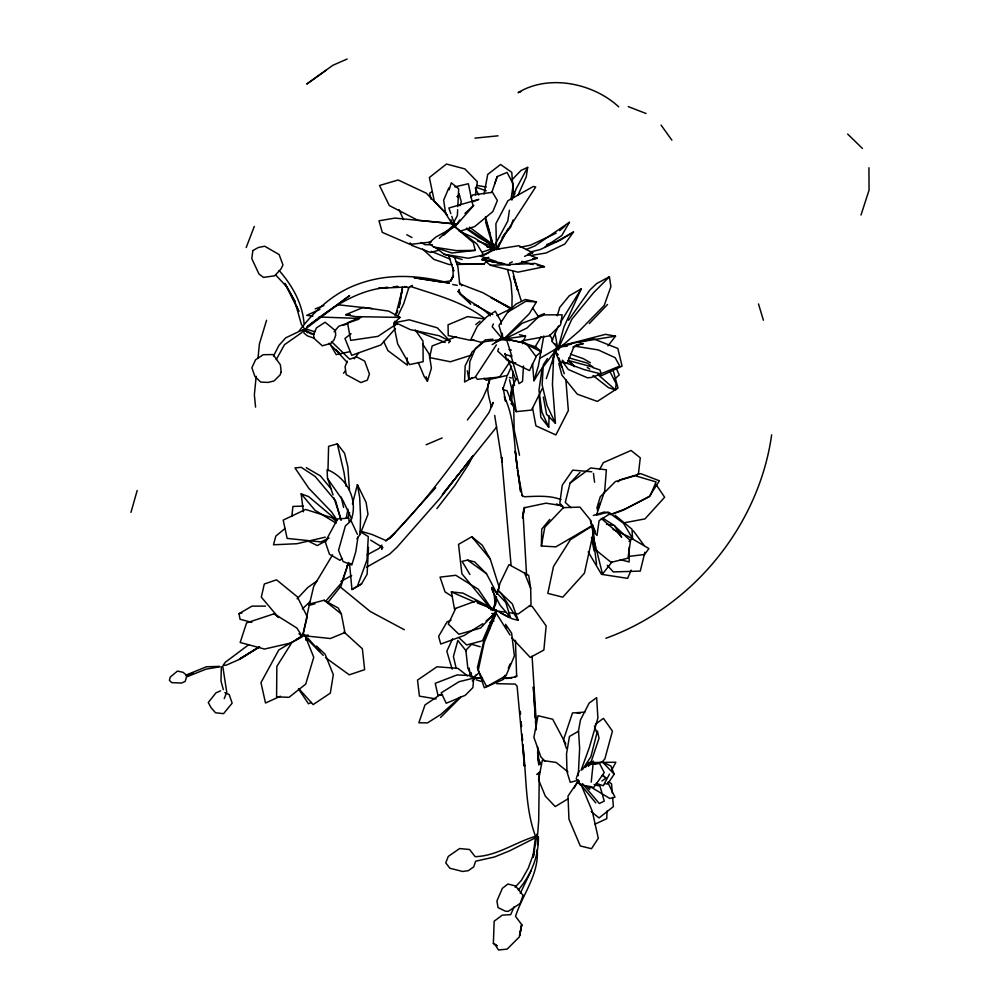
<?xml version="1.0" encoding="UTF-8"?>
<svg xmlns="http://www.w3.org/2000/svg" width="1000" height="1000" viewBox="0 0 1000 1000"><rect width="100%" height="100%" fill="white"/><g stroke="black" fill="none" stroke-linecap="round" stroke-linejoin="round"><path stroke-width="1.5" d="M629.263 547.038L629.163 561.962L620.325 559.612M511.912 309.125L512.1 296.637L510.962 282.575L507.5 269.488M592.775 525.25L555.85 546.862L541.375 546.013L541.725 529.138L549.775 519.425M327.962 470.962L328.6 446.325L337.312 443.85L344.562 453.25L347.887 466.9L349.45 490.05M356.912 538.763L360.062 534.462L360.575 516.675L359.688 497.55L357.4 484.637L352.425 503.975M607.025 811L606.75 818.7L595.05 824.112M357.975 537.087L355.788 551.725L351.838 564.95L343.15 561.6L338.525 550.35L345.4 525.887L351.1 520.788L357.4 534.325M493.375 943.388L496.938 945.75L493.375 943.388L494.15 921.213L502.25 915.15L510.65 914.663L514.237 906.675M539.3 397.7L540.8 417.238L548.713 427.15L549.125 415.737M553.737 354.762L552.438 384.263L555.425 423.275L546.613 414.363L543.3 397.038M457.663 209.613L457.375 215.562L452.625 224.613L445.688 213.637L443.65 200.225L448.8 187.975M457.812 206.637L458.675 188.8L451.312 182.787L449.137 189.812M368.475 547.362L367.113 574.225L361.512 583.95L351.962 589.513L349.487 563.337M578.263 775.688L579.637 748.413L578.562 731.213L569.462 736.462L566.512 753.95L566.987 771.787L570.25 782.35L578.025 780.225M348.862 521.1L349.012 518.138L337.688 518.913L325.238 541.812L329.45 554.212L340.012 560.337L342.013 558.337M496.375 344.875L475.175 377.25L468.85 379.237L469.812 361.7L475.5 348.413L485.3 339.888L492.9 339.188M515.988 378.663L512.575 386.912L511.75 400.025L516.175 411.65L531.562 410.062L542.325 388.438M523.488 366.025L522.537 381.375L519.012 383.65L511.65 357.85L510.087 355.375M537.188 849.438C539.3 874.188 522.762 893.938 515.525 916.35L521.725 924.675L519.325 936.963L507.113 949.125L498.512 950L494.875 944.4M537.537 844.775L538 838.55L537 834.1L535.275 838.925L532.863 857.212M302.663 329.762L301.988 332.425L284.475 344.7L276.262 359.6M593.038 375.538L608.475 387.638L615.562 389.975L616.112 383.65L610.112 371.987M495.712 604.388L496.1 600.087M256.188 376.3L254.35 394.787L255.575 407.113M258.038 357.812L259.413 343.95L266.575 320.238M771.65 434.837C758.875 526 692.362 607.137 605.85 638.275M471.35 673.175L471.037 676.15L471.375 673.225M291.863 516.413L292.913 506.438L303.425 506.112M458.875 292.3L459.175 289.513L459.825 293.8L470.688 304.05L457.912 291.325C467.062 301.363 480.988 306.038 490.425 315.912M522.487 517.85L524.338 507.337M542.238 367.688L538.987 390.25L541.862 411.938L548.713 427.15M552.537 363.5L553.65 355.863M511.5 180.325L521.05 170.413L527.663 167.375L526.287 176.713L518.1 194.938M509.412 210.225L507.825 220.987L492.9 248.775L491.987 241.15M511 199.475L513.275 184.1L507.075 172.425L497.212 176.562L494.7 183.925M475.363 195L477.35 181.713L464.875 168.925L446.463 164.037L429.375 177.512L434.3 201.062L446.112 213.412M493.875 610.175L495.85 597.125M402.525 286.988L398.988 307.613L402.45 288.788L395.65 315.4L397.663 310.775M382.212 546.7L381.737 549.362L381.575 546.263L382.85 547.587L370.625 540.125M541.375 546.013L544.788 527.225L563.362 507.638L579.925 507.088L591.225 521.05M578.312 731.8L580.475 719.925L589.175 703.088L596.663 697.638L597.9 718.037L589.45 747.188L581.05 770.375M484.1 194.062L487.7 174.438L500.562 164.488L511.763 172.338L513.587 197.162M522.575 517.737L524.513 507.663M519.587 935.6L521.725 924.675L519.637 935.45M351.55 518.8C358.075 498.938 346.312 477.125 327.15 469.613L327.463 478.475L343.188 500.913L351.55 518.8L349.825 521.087M346.15 518.312L347.962 509.2M394.412 322.15L393.625 325.938L377.962 336.35L350.675 340.387L347.537 322.762L361.737 316.712M509.787 399.925L512.85 385.075L511.062 395.363L511.575 388.363L509.575 379.85M302.8 635.612L309.45 604.087L324.137 600.237L338.275 608.062L341.35 613.962L344.925 632.513L330.363 638.525L304.325 635.775M593.55 531.575L584.438 573.175L562.775 597.163L547.812 593.387L553.5 566.487L570.363 539.738L592.562 525.788M499.438 243.012L498.1 248.863L498.05 245.863M590.237 786.45L589.6 789.287L586.438 785.913M591.213 782.188L593.4 761.125L588.263 766.375M493.888 608.962L495.675 601.425M498.175 590.875L499.963 583.325L508.963 564.6L528.713 575.388L530.675 588.35L531 604.8L518.237 613.95L508.963 612.65M493.387 610.025L496.55 596.9M497.25 593.987L499.012 586.7L490.288 559.113L482.25 545.188L471.812 536.75L458.525 544.375L461.875 573.75L490.112 607.95M644.862 552.263L640.288 571.1L613.312 571.925L607.25 565.275M579.925 472.488L570.062 483.137L565.288 502.438L570.988 507.638M496.838 594.388L497.887 590.212L512.362 603.95L518.175 620.325L512.2 618.8L500.438 612.8M455.288 227.425L456.075 224.537M558.1 348.137L563.85 327.212L581.275 288.837L569.263 295.788L559.763 307.35L557.238 315.775M488.888 382.125C485.875 390.387 489.837 399.162 491.312 407.325L493.175 402.463L489.062 412.463C458.212 456.763 426.725 501.225 388.375 539.412M130.95 512.388L137.188 490.5M460.1 205.712L461.275 201.575L458.988 194.075L457.812 196.7M543.8 335.975L538.325 366.112L533.938 380.712L532.487 363.675M418.312 362.537L424.075 376.325L427.425 381.238L431.413 368.088L429.162 354.038L422.575 343.85M596.838 508.175L600.262 496.8L615.388 481.55L635.163 475.737L656.075 481.912L650.088 496.025L625.438 508.875L609.913 514.663M498.575 348.525L497.738 351.15L509.812 362.287L515.75 362.775M348.025 564.15L341.075 585.938L327.837 602.537M861.012 215L869.05 190.175L868.938 167.738M347.8 518.125L349.65 512.463M506.925 376.812L502.762 389.588L503.088 387.65L505.625 401.325L504.6 397.863M489.575 380.775L487.7 386.413L490.175 378.175M513.1 220.012L510.737 227.013L502.113 237.625M546.312 378.612L556.6 348.312M491.812 192.387L497.212 176.562M348.663 562.413L341.625 582.725L326.4 600.475M357.337 586.388L367 559.862L368.288 536.55L359.925 531.475M511.9 200.05L516.087 188.9L527.663 167.375M224.237 698.625L226.737 692.075L222.838 666.762L221.337 666.812L221 681.05L223.325 689.625M246.2 247.537L254.312 226.388M360.062 534.462L367.987 514.325L366.087 502.4L357.4 484.637M522.525 343.738L525.562 336.037L519.425 334.725M597.288 510.1L600.087 503.038M576.638 777.1L579.113 770.888M496.325 612.913L484.188 642.487L478.188 670.575L486.725 686.663L506.025 675.662L514.4 656.012L511.625 633.2L505.562 624.275M493.375 323.9L492.188 326.662L502.15 338.512M494.75 612.812L482.537 640.75L466.662 644.975L458.9 637.638M488.125 386L482.962 397.725L478.537 405.163L467.375 419.963M631.213 570.15L627.6 578.35L601.525 574.35L588.162 551.812M496.737 611.287L484.225 639.225L477.45 667.575L484.3 687.775L503.175 679.488L505.075 675.25M508.237 668.213L510.138 663.975M313.562 334.3L316.462 327.887L325.112 322.25L335.4 330.65L335.675 335.375L334.038 339.85L330.95 343.387L322.287 345.788L314.062 338.425L313.562 334.3L305.6 330.487M511.587 366.175L507.425 375.363L486.15 380.25L484 378.237M558.5 326.037L551.675 341.075L557.175 347.125M452.55 638.837L446.825 651.275L452.163 669.163M558.562 348L571.85 319.237L593.587 292.7L609.4 276.775L610.9 286.625L604.163 305.55L579.138 331.087L561.462 346.312M520.288 893.3L531.062 870.938M472.962 455.588L468.95 463.775L454.8 485.5L436.887 508.6M395.112 315.812L397.55 310.863M273.5 356.05L278.95 345.387L285.712 337.837L301.35 330.387M496.512 246.475L495.112 249.2L493.663 244.737M504.988 233.3L496.5 249.737L495.913 223.612L507.925 200.712L533.387 186.462L535.7 186.95L506.625 231.8M398.075 315.55L403.7 303.712L408.975 287.275L408.137 288L412.438 285.475L410.562 286.438C435.938 294.975 462.812 301.675 484.387 318.35M498.4 246.7L507.925 228.975M609.55 773.988L603.237 785.738L596.188 783.325M611.663 770.075L615.862 762.237L588.562 762.588L585 767.412M599.6 469.45L603.35 462.65L631.05 450.462L640.275 457.825L638.462 473.525L636.438 475.737M574.05 788.25L578.475 780.35M526.013 249.537L534.688 246.05L569.425 222.312L561.8 235.5L545.188 246.7M534.475 348.05L541.275 336.587M560.712 322L581.275 288.837M502.688 338.363L498.963 325.475L507.725 312.175L515.788 304.225L525.363 299.475L536.45 301.9L529.2 313.812L504.188 338.713M332.612 554.8L313.738 586.225L309.2 605.4L314.938 603.763M533.938 380.712L539.8 371.35L557.725 347.825L555.262 343.913M547.413 358.562L543.3 364.825L542.125 384.812L547.087 405.637L555.425 423.275M582.4 769.638L590.875 756.762L596.9 733.125L594.462 726.025M456.887 264.45L484.288 263.938L486.725 260.262M588.3 764.938L602.463 762.013L610.938 766.05L614.188 774.175L607.625 784.025L604.675 783.6M509.162 362.863L499.6 377.025L477.362 379.325L475.425 376.887M578.188 781.012L568.013 796.062L568.95 819.175L580.3 845.962L591.487 848.7L598.288 838.288L592.25 811.15L580.837 784.038M568.525 320.25L589.963 289.925L596.712 283.538L609.4 276.775M473.525 678.525L476.138 674.837M546.8 244.475L556.775 241.438L573.5 232.025L564.837 244.013L546.013 253.012L531.125 255.438M518.337 889.95C530.925 875.05 538.938 856.35 538.387 836.625L536.325 838.525L533.237 857.075L534.5 851.388L528.3 868.1L521.475 880.275L515.138 887.188M585.212 767.513L586.875 765.225M459.738 220.012L455.225 226.15L451.8 216.388M343.537 373.237L345.325 370.838M354.275 358.787L358.75 352.762M470.913 197.35L472.7 194.938L492.488 192.325L497.388 200.525L492.837 211.55L474.738 226.55L459.312 231.438M298.962 331.225C313.9 311.288 333.088 293.312 356.8 284.613C386.925 273.1 418.925 274.862 449.513 283.212L414.275 277.762L442.663 282.2L440.875 282.262L450.325 280.963L453.288 276.375L450.625 281.288L453.088 275.25L453.088 267.8L453.713 271.15L448.75 255.8M473.025 455.875L439.775 498.575L396.95 547.263L389.575 554.163L366.525 567.238M554.212 351.763L556.062 349.4M607.962 345.887L615.538 336.175L605.525 334.325L556.938 346.975L559.85 348.05M612.087 561.812L602.513 574.025L592.925 535.638L592.375 524.8M496.637 427L442.425 494.487L453.888 479.975M455.8 477.562L458.663 473.925M460.562 471.512L462.475 469.087M464.387 466.675L472.987 455.788M487.775 253.238L495.087 247.688L492.038 247.838M381.85 545.1L379.288 548.3L367.188 554.825M334.075 331.788L338.787 326.238L358.75 319.188M589.412 763.388L591.413 761.038L599.038 738.225L597.388 730.962M601.862 762.35L604.862 758.875L612.438 731.125L603.45 718.35L595.4 724.262M456.85 224.638L473.825 205.325M395.425 328.488L380.875 344.95L351.725 355.325L344.963 338.462L351.062 333.725M435.675 487.788L390.65 537.562L385.625 540.388L371.8 534.388L360.675 531.225M448.638 342.85L450.125 341.25L437.262 327.812L409.225 319.812L395.2 322.537L394.05 323.562L396.975 324.525M297.087 598.812L307.75 587.525L316.95 580.988M589.3 323.537L607.513 304.488M472.312 680.913L474.363 678.775L472.762 676.675M440.538 717.463L460.213 697.812M394.125 323.188L400.025 317.413L388.713 311.112L363.175 307.438L345.688 314.7L355.462 316.625L400.025 317.413M302.387 608.925L310.225 601.462M439.375 238.312L454.762 223.95L394.913 218.088L378.975 220.8L382.312 232.387L410.163 244.412L431.5 241.925M618.075 481.8L620.25 479.775L640.7 473.612L659.412 480.812L649.112 496.75L623.288 510.15L613.125 513.9M614.712 379.113L619.2 374.938L616.1 367.9M464.963 213.438L473.013 206.025L468.375 183.75L454.85 186.9M385.875 541.112L395.387 532.35M503.137 678.637L515.212 676.963L516.625 675.675L515.438 640.4M500.475 338.762L499.513 339.637L525.562 336.037M443.825 235.225L454.113 226.012L476.925 244L483.55 255L468.363 258.263L444.175 254.288L436.125 247.963M460.85 696.55L440.913 714.362L427.525 722.887L418.862 722.788L425 704.938L440.037 694.775M504.837 338.562L522.013 323.312L544.487 314.887L562.163 314.825L560.538 324.85L549.513 335.8L521.975 340.838M472.688 678.375L478.55 673.238M535.675 356.55L541.225 351.7L535.925 346.925L523 342.788L502.713 338.25M483.65 341.912L472.05 352L465.163 365.863L464.575 382.038L472.088 377.762M539.712 772.163L536.962 774.525L539.312 772.4L538.7 820.575L537.6 834.688L535.988 837.5C524.675 808.438 526.775 775.625 522.812 744.95M629.05 541.425L632.537 538.425L632 529.225L615.087 515.262M559.675 230.675L565.087 226.038M567.263 224.175L569.425 222.312M486.112 620.962L494.925 613.65L491.825 613.513M285.038 528.5L275.8 536.112L273.525 544.775L296.812 543.737L325.3 537.163M475.737 324.55L480 321.15M302.725 331L349.663 295.562L307.038 326.825C330.6 308.25 356.688 289.887 387.5 287.387M248.837 644.625L225.438 662.15L222.975 665.487L226.3 665.138L240.413 658.95L259.575 646.787L239.412 659.038L259.5 646.812M570.062 483.137L590.688 467.962L606.375 469.8L604.725 490.763L596.413 515.262L608.162 512.062L623.5 523.288L632.537 538.425M326.25 70.163L306.788 84.038L332.863 65.287L347.163 59.025M601.888 781L606 778.2L602.975 775.263M432.05 191.625L429.588 193.287L431.188 199.275M304.525 634.425L291.9 642.45L276.85 666.4L276.588 696.862L289.037 697.312L305.725 684.1L313.75 657.25L305.1 635.85M495.262 342.413L497.825 340.788M482.8 623.7L464.162 635.462L440.75 644.05L438.625 636.413L447.013 621.938L451.062 620.15M488.75 257.3L481.825 259.55L484.9 258.275M573.5 232.025L560.288 240.15L540.075 249.6L530.087 252.05M507.725 312.175L525.837 301.262L536.45 301.9M568.15 798.787L555.225 806.562L545.35 796.162L538.587 779.825L542.275 760.4L556.213 762.487L567.925 771.888M291.575 642.362L278.788 649.975L260.963 682.638L265.512 703.012L280.387 696.237M296.688 639.312L304.363 634.738M539.738 358.438L557.625 347.95L555.037 333.162M492.125 344.613L501.575 339.125M251.875 622.388L240.05 619.25L239 613.675L252 606.125L265.562 606.112M351.962 589.513L361.512 583.95M515.212 676.963L516.95 675.975L514.538 677.262M340.838 581.462L351.662 575.513M326.675 540.487L317.262 545.562L307.7 540.837M347.013 565.712L351.037 563.538M301.112 637.425L290.462 643.1L264.45 649.05L240.175 642.487L246.575 622.888L274.15 613.775L296.875 628.05L302.438 636.725M496.9 315.625L512.15 308.137M505.8 338.4L527.038 327.975L538.562 316.837L532.913 308.35M329.062 538.088L321.012 541.925L287.125 538.4L283.188 520.125L305.625 509.45L331.85 517.712L336.362 521.425M311.238 702.475L308.488 703.787L298.438 688.875M556.163 233.162L530.45 245.175L519.987 247.312M496.238 261.475L480.55 256.112L495.15 249.45L518.75 245.712L532.725 252.7L524.575 256.363M509.613 263.087L512.337 261.863M220.575 690.825L216 692.812L208.287 702.513L211.062 707.725L215.575 712.775L223.55 713.662L232.15 703.162L229.175 694.538L224.875 692.688M426.138 444.775L442.163 437.938M597.438 375.25L619.738 366.1L615.15 357.688L598.225 349.913L575.975 346.35L572.975 346.987M473.3 201.637L478.825 199.375L448.875 208.012L450.825 213.6M537.475 316.4L544.375 313.625M185.963 675.775L192.938 672.987M315.188 308.875L323.9 305.525M456.4 336.613L432.15 345.95L429.613 357.575L450.363 361.763L471.613 355.037M489.862 622.475L493.938 621.013M343.2 325.337L347.362 323.875M592.688 367.512L599.987 369.95L601.287 374L591.213 377.475L587.537 377.825L568.3 369.5L562.175 361.05M482.837 251.887L495.025 247.763L487.312 246.75M480.55 256.112L486.6 254.1M593.362 515.438L604.225 512.025L610.5 513.4L599.087 520.688L597 535.413L592.913 530.662L590.375 520.9M520.8 91.8L518.075 92.65C548.975 73.875 593.138 83.15 618.737 106.85M554.963 349.55L557.888 348.675M515.75 264.363L537.3 258.225L527.875 254.412M528.362 253.875L532.725 252.7M439.263 250.162L430.45 252.463L411.637 245.35L410.1 242.925M319.925 309.387L306.737 315.338L312.875 316.163M559.087 349.062L554.85 350.15L559.5 361.975L567.325 363.237L574.062 346.3L583.45 343.537L576.125 344.9M239 613.675L241.887 612.962M571.087 344.175L556.287 347.8L558.438 349.988M578.488 342.362L593.275 338.738L617.837 348.45L622.075 366.163L601.6 375.625L598.75 374.65M556.938 346.975L577.163 342.3L615.538 336.175M496.512 592.775L486.538 573.775L474.725 561.95L467.663 560.1L462.075 561.35L469.913 574.5M456.912 196.65L459.65 196.05L458.988 194.075M495.025 247.763L491.012 248.65L474.825 238.175L460.838 231.887M349.888 351.65L336.2 354.625L329.663 343.325M490.425 265.287L535.05 263.438L544.462 266.7L518 272.15L490.425 265.287L486.312 261.962M314.062 338.188L307.413 335.875L304.037 333.175L303.587 329.338L305.075 329.05L307.425 332.762M624.15 522.8L644.975 518.9L664.638 497.25L656.025 484.425M219.775 666.812L206.05 669.125L186.525 676.963L185.138 681.45L181.5 683.062L171.737 682.638L169.387 680.35L170.25 677.062L177.5 671.062L183.088 672.337L186.262 674.975L206.475 666.762L219.562 666.375M593.975 764.287L599.487 763.388L604.25 772.588L593.8 787.412L579.775 784.638L576.138 778.35M492.75 610.462L495.775 610.05L462.887 593.088L451.4 591.925L454.487 609.1M628.8 556.425L644.6 554.475L648.913 548.55L628.05 536.325L613.1 529.487M303.762 635.612L308.263 635.075M442.575 694.825L437.975 695.362L435.225 683.337L457 674.95L471.95 675.625M475.288 250.375L451.85 253.025L433.65 247.062L428.925 242.95L435.887 237.025L454.663 226.713L473.212 242.488L475.288 250.375L456.337 250.613L433.65 247.062M504.175 390.025L507 390.688L513.675 407.2M566.962 345.8L556.312 346.975L566.962 346.25M532.663 258.725L537.3 258.225M474.938 138.125L498.05 135.825M387.35 287.488L378.537 288.337L407.188 286.95L404.613 286.512M397.625 286.488L393.212 286.913L397.675 286.462M510.375 617.275L500.025 605.125L492.4 590.562L491.7 587.562L505.75 602.413L510.375 617.275L508.812 617.4L498.55 611.6M506.012 678.487L511.875 678.025L504.237 678.138M584.938 712.138L572.487 712.962L563.513 739.737L566.4 748.388M473.95 339.95L469.412 340.075L448.25 335.575L448.05 324.825L467.612 316.625L484.637 318.95M452.312 264.525L449.275 264.587L433.837 259.363L422.587 249M529.038 606.337L532.125 606.312L546.15 625.875L543.875 650.037L530.237 657.438L511.725 637.688M479.613 677.837L473.15 677.85L482.25 678.263M484.288 263.938L461.538 263.888L455.775 261.5M496.65 683.662L515.3 684.1L517.1 686.2L524.475 766.2L522.863 744.837M345.688 314.7L350.238 314.8M432.362 244.825L424.837 244.638L420.975 242.512M476 677.812L482.137 678.162M487.113 246.925L493.3 247.375M591.788 471.8L572.762 470.138L562.288 485.138L559.825 503.113L563.438 508.025M314 334.125L310.9 333.837L304.812 330.363M455.975 223.988L417.775 220.25L389.312 205.55L379.513 185.5L398.162 179.988L426.35 193.225L447.512 215.2M490.65 609.85L496.15 610.4M337.85 304.75L372.488 308.6M576.987 712.962L580.037 713.325M359.738 318.45L319.025 317M495.075 610.688L505.875 612.212M499.425 339.3L506.788 340.337L511.938 356.463L504.688 354.237M606.475 524.225L612.612 525.225M477.038 185.463L486.262 186.988M436.188 698.938L419.425 696.15L417.525 680.088L436.95 666.787L457.875 668.375L467.488 675.825M482.388 259.85L503.95 263.637M501 263.087L481.825 259.55L509.95 265.287M533.075 264.55L521.65 261.312M537.35 265.363L544.462 266.7M452.713 284.488L457.287 285.4M501.9 338.3L526.013 343.288L536.163 356.725L529.5 370.575L506.4 359.5L505.112 353.45M509.4 377.537L511.488 378M601.287 374L584.2 369.625L564.362 362.362L562.525 360.175M488.575 608.175L496.037 610.138M473.925 304.862L478.312 306.062M594.125 784.538L599.95 786.137L604.263 801.125L599.288 803.525L582.413 783.587M568.875 357.85L587.4 363.125L593.275 367.238L567.987 360.387M480.188 646.75L471.613 644.275L465.85 650.275L467.825 668L472.4 678.188M509.012 349.462L511.312 350.138M444.175 254.288L462.175 259.538M494.837 248.012L499.212 249.312M304.637 328.537L314.837 331.812M415.962 330.788L445.163 342.463M474.4 601.987L451.4 591.925M477.262 602.925L495.775 610.05M476.175 679.762L481.413 681.5M499.087 262.438L501.938 263.412M562.863 506.488L556.312 504.188L562.425 505.725L545.988 503.175L524.987 507.612L523.625 509.9L523.212 516.275L526.575 575.225M476.012 187.2L486.175 190.8M477.463 240.975L491.887 246.163M509.837 340.65L501.362 337.55L504.025 338.587M303.375 511.812L301.175 493.85L308.625 496.587L336.9 520.4M460.075 283.925L483.075 292.787L511.075 308.812M561 499.625C549.362 495.1 536.5 496.35 524.312 496.737L521.712 495.175M628.3 106.625L646.025 113.5M431.25 251.325L450 259.1M570.5 354.162L583.4 358.688L590.413 362.75M395.2 322.537L410.312 329.613L439.05 335.725L450.125 341.25M523 342.788L541.225 351.7M336.112 523.15L315 510.275L301.175 493.85M511.287 308.225L490.975 297.488L510.962 308.788M404.338 629.738L370.213 611.462L340.275 586.938M477.137 306.112L492.738 314.637M406.8 234.725L411.95 237.55M492.562 245.4L478.462 237.325L466.35 228.713M306.3 467.7L320.4 475.887L331.112 488.85M590.013 786.513L609.875 798.487L614.975 797.188L607.75 782.275M576.75 779.587L579.025 780.987M452.575 596.663L445.05 591.938L440.037 577.125L455.775 575.288L478.25 589.225L491.45 608.587M602.788 518.138L614.525 525.688L621.688 537.188L616.838 531.875L601.213 518.438M492.375 245.175L466.725 228.1M576.65 779.725L578.962 781.275M587.275 367.375L589.738 369.062M553.95 350.412L556.175 351.95M467.663 560.1L486.538 573.775M469.538 227.162L492.775 244.425M609.113 782L611.562 783.875L612.288 792.962M298.925 633.725L302.438 636.475L307.25 616.775L297.325 596.812L276.525 579.825L264.312 583.987L261.312 597.125L278.087 616.975M324.137 600.237L341.35 613.962M591.125 811.562L599.062 817.925L613.375 806.6L612.65 797.5M602.325 775.25L606 778.2M274.15 613.775L278.863 617.6M510.975 403.663L514.612 406.625M598.375 374.95L615.562 389.975M343.963 632L362.362 648.775L364.65 669.675L349.275 674.825L325.438 657.588M614.138 525.475L630.513 540.737L627.975 558.175L611.1 562.362L595.025 549.325L593.062 526.538M316.475 646.05L325.138 654.287L333.312 674.663L330.325 693.125L313.15 704.587L299.175 689.05M328.95 343.387L340.6 354.525L335.525 349.637L347.275 362.525L347.25 361.163L345.075 366.662L346.225 374.637L360.887 382.55L367.312 380.15L369.438 374.05L364.65 361.062L356.5 356.812L349.738 359.237L331.525 341.65M847.625 134.037L862.45 148.45M568.825 361.175L574.25 366.675M305.925 637.812L323.263 655.387M570.225 362.025L574.513 366.4M544.975 761.15L540.887 756.975L533.888 737.3L538 715.713L552.7 719.237L565.85 744.013M602.463 762.013L614.188 774.175M497.887 590.212L501.75 594.325L518.175 620.325M275.562 274.825L287.075 287.175L294.825 301.125L301.4 324.513L303.725 327.425M307.663 637.975L319.788 651.438M555.175 351.388L557.925 354.688M471.812 536.75L490.288 559.113M577.612 780.888L595.763 802.913M466.087 650.825L457.837 640.425L453.413 656.538L456.138 668.112M279.175 270.55C292.137 285.375 302.538 303.488 304.025 323.475M459.475 282.712L461.788 285.738M554.837 351.613L557.487 355.213M633.387 530.85L644.137 545.487M556.05 352.6L557.8 355.012M661.038 125.062L671.875 140.162M415.225 329.9L422.962 341.037L423.162 361.712L409.487 364.6L397.65 343.812L394 326M337.25 520.363L331.488 511.825L308.875 488.387L294.975 467.938L301.212 467.3L315.225 476.525L335.613 500.913L340.962 519.9M549.625 334.963L552.8 339.988M495.288 611.812L510.075 635.1M303.587 329.338L304.425 330.662M538.275 759.788L541.138 764.412M284.9 283.375L298.863 311.462L296.85 306.3M505.05 625.925L506.562 628.587M284.962 283.55L294.825 301.125M538.688 760.775L539.925 762.987L538.55 758.713L537.975 749.412M512.737 189.938L514.913 193.9M504.25 396.7C515.112 418.787 513.75 444.75 517.35 468.587L515.262 451.163L520.7 491.962L517.5 470.1L522.337 495.95M475.25 188.075L478.713 195.012M590.662 521.6L595.363 531.462M383.625 341.3L387.9 350.6L407.35 365.15L407.25 357.938M399.125 209.737L403.475 219.662M488.45 626.3L489.6 629.05M524.412 572.625L530.675 588.35M559.487 361.15L561.75 366.95M507.788 358.875L515.975 380.025M454.338 256.688L457.9 266.6L459.688 284.1M491.7 587.562L494.062 594.538L495.112 603.05M558.95 358L564.263 373.75M485.462 219.513L489.812 232.875M327.762 478.663L333.038 494.925M333.988 497.875L341.175 520.062M521.362 301.163L513.425 276.337L517.625 290.138L512.737 271.288M451.037 219.8L452.825 225.45M758.487 303.938L763.413 320.238M485.737 222.375L493.488 248.25M426.163 376.8L427.425 381.238M492.55 243.175L485.475 216.925M493.35 246.062L494.162 248.962M612.913 369.487L618.013 388.05L597.325 401.425L577.288 394.175L561.85 375.025L558.775 363.413M491.163 238.675L492.325 242.887M493.488 247.087L494.263 249.9M592.825 525.562L594.7 532.45M337.312 443.85L343.988 472.375L346.075 486.2M341.213 497.05L343.587 507.388M519.487 455.225L514.163 429.787L513.688 404.5M514.525 385.475L512.788 377.088L512.712 371.213M591.487 537.45L594.087 550.887M532.537 407.837L535.913 425.825L555.887 434.95L568.35 410.525L565.837 379.6M467.337 370.788L468.85 379.237M493.488 243.713L494.425 249.775M512.575 386.912L516.175 411.65M491.012 238.375L492.525 249.037M494.675 415.412L502.137 462.188L501.538 456.962L511.037 564.825M469.188 668.075L470.375 676.85M593.438 473.4L594.587 482.262M499.475 338.762L499.7 340.575M592.925 535.638L596.587 564.375M501.25 324.225L500.925 321.225L495.3 311.212L486.688 316.863L477.262 326.35L470.838 339.538L480.788 342.225L502.912 339.237L502.25 333.237M524.175 763.325L524.475 766.2M537.55 751.9L538.8 765.013L537.513 746.65M521.138 721.95L521.475 726.525L521.112 721.988M520.325 711.275L520.55 714.338M536.337 729.812L533.337 686.95L535.262 718.075M532.075 656.263L536.438 724.6M535.462 721.188L535.65 724.3M394.975 321.15L395.238 325.55M305.7 635.525L305.875 640.2M473.7 678.125L472.887 687.613L465.312 695.275L446.225 703.25L441.213 692.825L459.075 681.688L473.7 678.125M252.838 250.6L251.812 258.625L258.962 274.012L263.5 277.4L274.65 275.812L280.963 269.012L282.975 264.913L279.125 254.562L264.662 246.213L258.35 247.512L252.838 250.6M535.675 836.275L535.375 837.825L509.95 850.675L494.5 856.975L475.65 861.213L473.725 866.85L468.363 870.65L462.675 871.475L449.888 868.25L445.75 862.85L448.275 856.425L459.6 848.55L469.588 849.513L475.125 856.663C497.113 856.038 515.188 842.262 535.675 836.275M281.188 371.95L280.113 374.9L274.05 380.95L268.15 382.425L260.675 382.075L254.85 376.312L251.875 367.713L255.625 359.712L263.25 354.7L273.125 354.55L280.387 364.825L281.188 371.95M523.088 895.438L520.175 903.425L508.312 911.325L505.625 911.275L498.05 907.625L496.912 900.962L502.388 888.312L507.95 884L515.562 886L523.088 895.438M455.788 608.325L448.275 624.025L458.9 634.263L480.6 628.05L496.562 611.163L475.763 601.013L455.788 608.325M522.513 740.25L522.05 734.15L522.475 740.362"/></g></svg>
